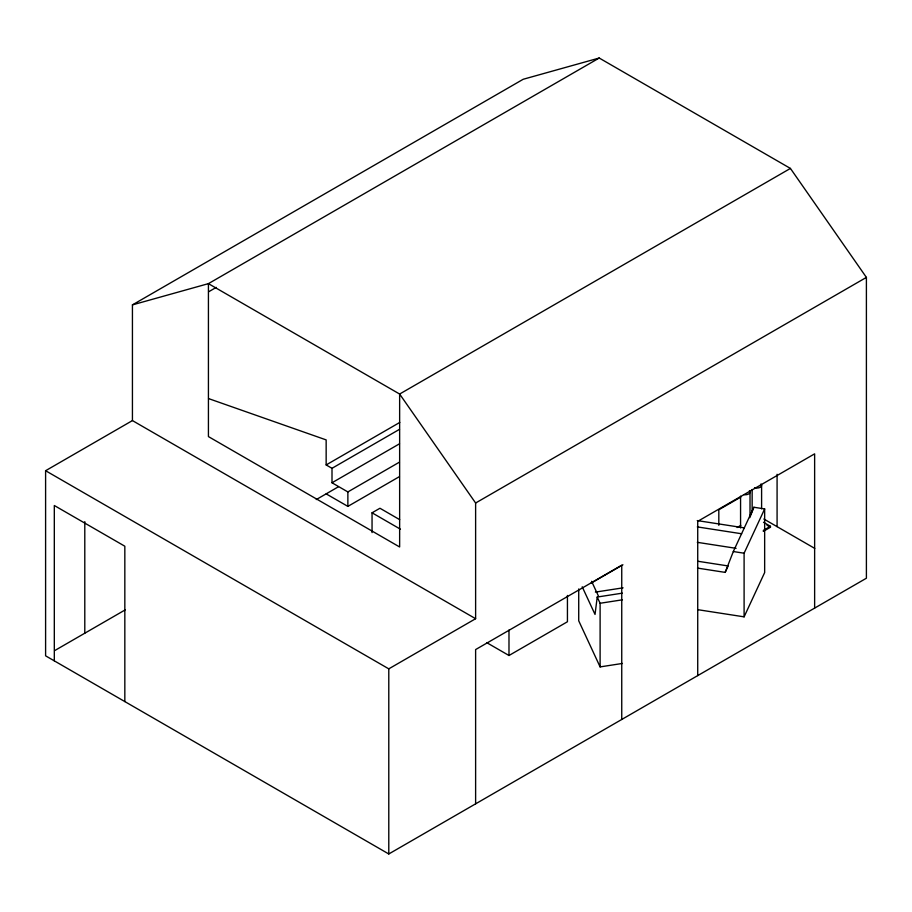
<?xml version="1.0" encoding="UTF-8"?>
<svg xmlns="http://www.w3.org/2000/svg" width="912" height="912" viewBox="0 0 912 912"><rect width="100%" height="100%" fill="white"/><g stroke="black" fill="none" stroke-linecap="round" stroke-linejoin="round"><path stroke-width="1.37" d="M622.326 593.153L597.223 597.041L595.034 614.437L582.209 586.804M697.486 568.096L725.177 572.383L733.316 551.543L753.871 507.254L764.655 508.93L764.655 572.565L744.101 616.843L697.874 609.695M749.801 517.674L753.871 507.254M725.177 572.383L728.164 565.953L697.703 561.233M744.101 616.843L744.101 553.208L764.655 508.93M132.434 304.882L523.214 79.264L599.207 58.026L790.419 168.424L866.4 277.396L866.4 578.219L388.786 853.974L45.6 655.831L45.6 470.717L132.434 420.58L475.619 618.712L475.619 503.014L399.638 394.041L208.426 283.643L132.434 304.882L132.434 420.58M599.207 58.026L208.426 283.643L208.426 436.586L399.638 546.983L399.638 394.041L790.419 168.424M208.871 291.646L216.269 287.383M208.563 398.59L326.154 439.903L326.154 464.938L399.787 422.427M326.154 464.938L332.002 468.312L399.502 429.335M332.002 468.312L332.002 482.767L399.502 443.802M54.857 650.495L125.149 609.911M316.282 499.559L338.432 486.769M332.002 482.767L347.871 491.933L399.41 462.167M326.154 493.859L347.871 506.388L399.41 476.634M372.05 532.597L372.05 512.806L379.951 508.246L399.684 519.646M475.619 503.014L866.4 277.396M45.6 470.717L388.786 668.849L475.619 618.712M590.919 583.247L622.919 564.779M740.761 497.097L718.816 509.762L718.816 525.346M486.78 642.675L508.987 655.5L567.435 621.756L567.435 595.445M737.113 527.524L740.772 525.415M763.287 530.431L770.458 526.292L770.458 527.25L763.287 531.388M595.388 592.105L623.09 587.83M597.223 597.041L600.107 603.265L622.429 599.811M578.721 588.958L578.721 620.798L600.107 666.9L622.429 663.446M697.27 520.592L744.352 527.877M697.315 526.908L741.616 533.759M697.315 542.332L736.087 548.329M733.316 551.543L744.101 553.208M763.857 519.019L814.758 548.408M763.515 522.28L770.458 526.292M766.992 525.244L770.458 527.25M372.05 512.806L400.425 529.188M591.603 581.309L598.591 596.38M814.633 608.11L814.633 453.845L697.726 521.333L697.726 675.598M777.081 474.286L777.081 526.646M761.6 485.332L761.6 508.828M752.149 489.482L752.149 511.598M750.017 492.024L750.017 515.519M740.567 496.174L740.567 527.957M621.745 719.465L621.745 565.201L475.619 649.572L475.619 803.837M600.107 603.265L600.107 666.9M508.987 630.044L508.987 655.5M388.786 668.849L388.786 853.974M347.871 491.933L347.871 506.388M124.83 701.579L124.83 546.22L54.31 505.51L54.31 660.869M84.793 521.63L84.793 633.202M749.379 490.656A4.72 2.725 0 0 1 749.037 493.688A4.72 2.725 0 0 1 744.067 494.657M760.973 483.976A4.72 2.725 0 0 1 760.22 487.259A4.72 2.725 0 0 1 754.52 487.703"/></g></svg>
